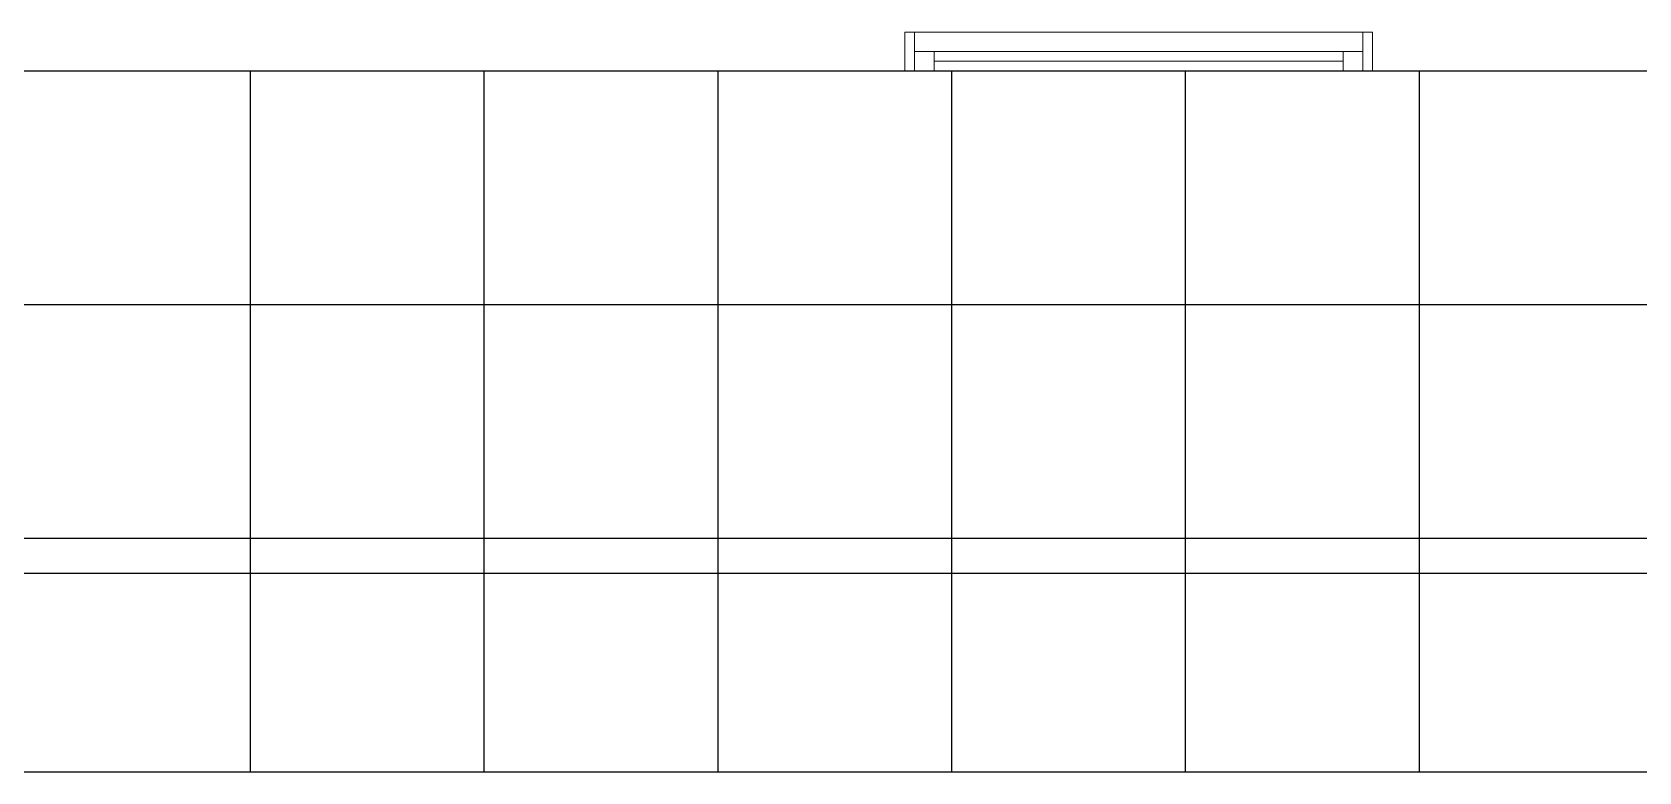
# Model space of a CAD drawing. Extents: x -12260 to 57327, y -29287 to 19916.
# Drawn here: x 35336 to 39459, y -2710 to -810 of the extents above; entities that cross this region are included whole.
import ezdxf

# ---------------------------------------------------------------- set-up
doc = ezdxf.new("R2010")
doc.units = 0
doc.header["$LTSCALE"] = 0.25
doc.linetypes.add('DASHDOT', pattern=[25.4, 12.7, -6.35, 0, -6.35])
for name, color, linetype, lineweight in [('01-First Floor$0$Aluminum', 251, 'Continuous', 5), ('01-First Floor$0$Walls', 251, 'Continuous', 5), ('E-LITE-CLNG-CNDT', 6, 'DASHDOT', 35), ('F-ALRM-CNDT-SPLY', 43, 'POWER SUPPLY', 25)]:
    doc.layers.add(name, color=color, linetype=linetype, lineweight=lineweight)
doc.layers.add('01-First Floor$0$FALSE CEILING', color=251, linetype='Continuous')
doc.styles.get("Standard").update_dxf_attribs({"font": 'romans.shx'})
doc.linetypes.add('POWER SUPPLY', pattern='A,50.8,-4,["PS",Standard,S=4.5,R=0,X=0,Y=-2.25],-11', length=65.8)

# ---------------------------------------------------------------- blocks, each defined once
blk = doc.blocks.new('01-First Floor$0$A$C37be4daf')
at = {"layer": '01-First Floor$0$Aluminum'}
for p, q in [((1416, 598.2), (216, 598.2)), ((241, 498.2), (241, 598.2)), ((291, 548.2), (291, 598.2)), ((1341, 548.2), (1341, 598.2)), ((1391, 498.2), (1391, 598.2)), ((1391, 548.2), (241, 548.2)), ((291, 573.2), (1341, 573.2)), ((1416, 498.2), (216, 498.2))]:
    blk.add_line(p, q, dxfattribs=at)
at = {"layer": '01-First Floor$0$Walls'}
for p, q in [((216, 498.2), (216, 598.2)), ((1416, 498.2), (1416, 598.2))]:
    blk.add_line(p, q, dxfattribs=at)
blk = doc.blocks.new('01-First Floor')
at = {"layer": '01-First Floor$0$FALSE CEILING', "linetype": 'Continuous'}
for p, q in [((35896.4, -2710), (35896.4, -910)), ((36496.4, -2710), (36496.4, -910)), ((37096.4, -2710), (37096.4, -910)), ((37696.4, -2710), (37696.4, -910)), ((38296.4, -2710), (38296.4, -910)), ((38896.4, -2710), (38896.4, -910)), ((8296.4, -1510), (48976, -1510)), ((8296.4, -2110), (48976, -2110))]:
    blk.add_line(p, q, dxfattribs=at)
at = {"layer": '01-First Floor$0$FALSE CEILING'}
blk.add_lwpolyline([(48976, -910), (8296.4, -910), (8296.4, -2710), (48976, -2710), (48976, -910)], dxfattribs=at)
at = {"layer": '01-First Floor$0$Walls'}
blk.add_line((34876, -910), (42876, -910), dxfattribs=at)
at = {"xscale": -1, "rotation": 180}
blk.add_blockref('01-First Floor$0$A$C37be4daf', (37360, -311.8), dxfattribs=at)

msp = doc.modelspace()

# ---------------------------------------------------------------- linework, layer by layer
at = {"layer": 'F-ALRM-CNDT-SPLY'}
msp.add_lwpolyline([(44802.1, -2200.2), (20463.5, -2200.2), (20296.4, -2260)], dxfattribs=at)

# ---------------------------------------------------------------- block references
at = {"layer": 'E-LITE-CLNG-CNDT'}
msp.add_blockref('01-First Floor', (0, 0), dxfattribs=at)

doc.saveas('drawing.dxf')
